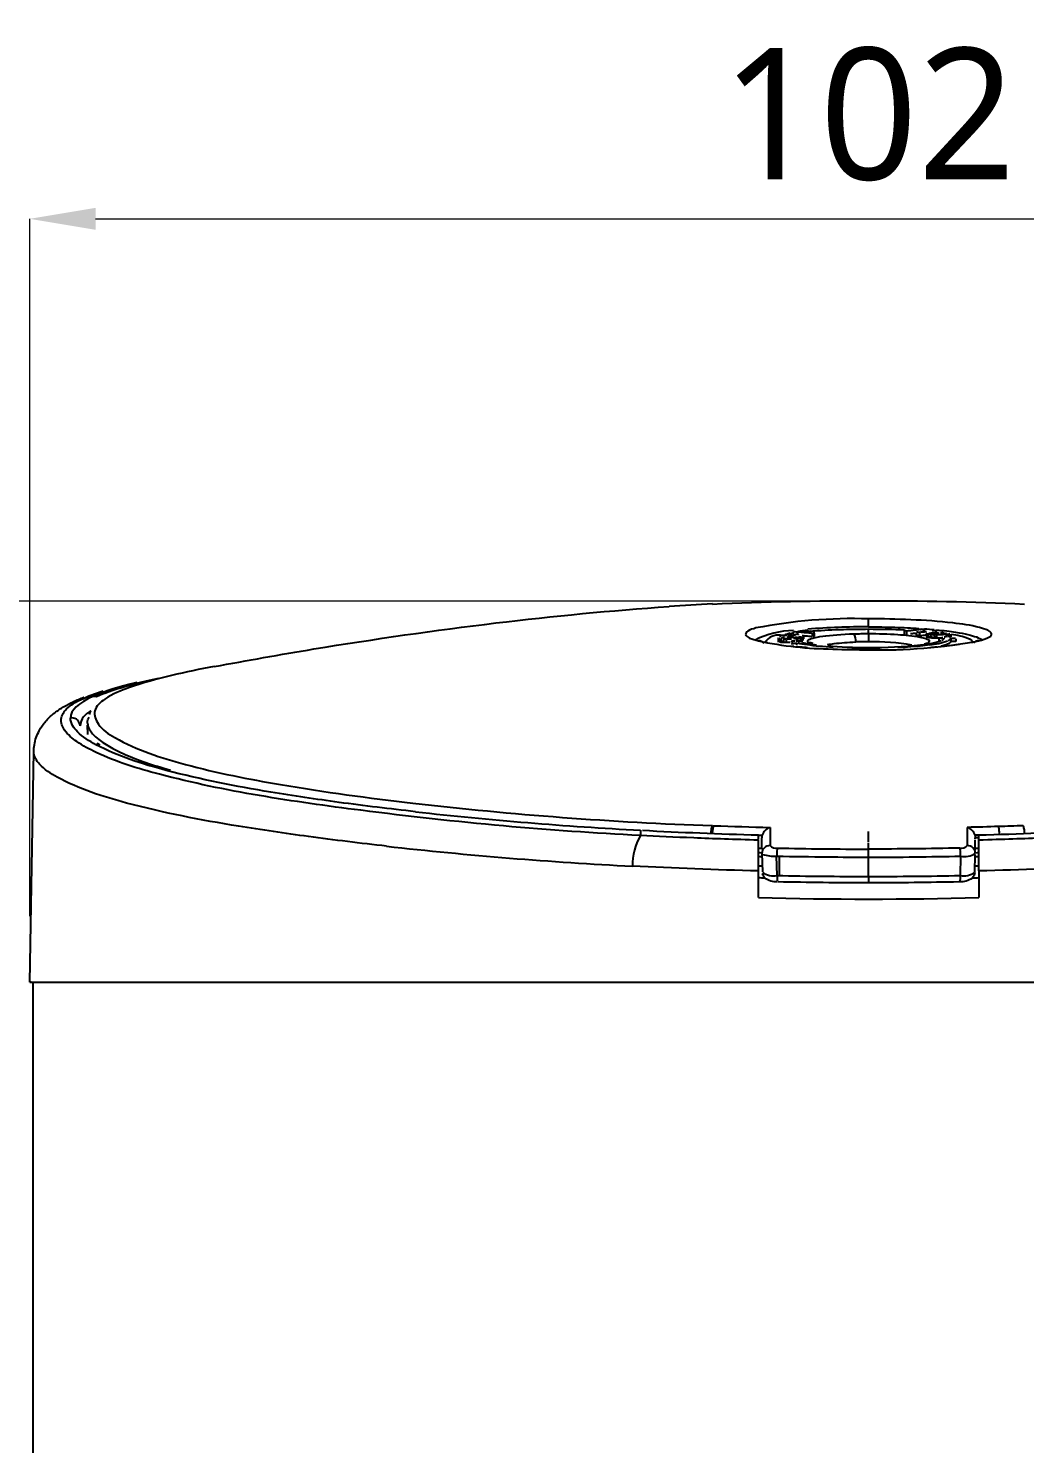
# Model space of a CAD drawing. Extents: x 1007 to 1797, y 752 to 1331.
# Drawn here: x 1142.8 to 1203.3, y 1013.4 to 1099.4 of the extents above; entities that cross this region are included whole.
import ezdxf

# ---------------------------------------------------------------- set-up
doc = ezdxf.new("R2010")
doc.units = 0
doc.header["$LTSCALE"] = 0.5
doc.header["$MEASUREMENT"] = 0
doc.layers.get('0').update_dxf_attribs({"linetype": 'CONTINUOUS'})
doc.layers.get('DEFPOINTS').update_dxf_attribs({"linetype": 'CONTINUOUS'})
doc.layers.add('Make2D$_U+53EF_U+89C1_U+7EBF$_U+6B63_U+5207_U+7EBF', color=7, linetype='CONTINUOUS')
doc.styles.add('Daelim Dimension', font='NanumGothic.ttf')
doc.dimstyles.new('DEFAULT', dxfattribs={"dimscale": 2, "dimtxt": 2, "dimasz": 2, "dimexe": 0, "dimexo": 2, "dimgap": 1, "dimtad": 1, "dimdec": 1, "dimzin": 9, "dimdsep": 46, "dimtxsty": 'Daelim Dimension', "dimcen": 0.5, "dimclrd": 252, "dimclre": 252, "dimclrt": 3, "dimadec": 1, "dimazin": 0, "dimtfac": 1, "dimtdec": 1, "dimtix": 1, "dimtmove": 0, "dimatfit": 3, "dimfxl": 0, "dimtolj": 1, "dimtzin": 1, "dimlwd": 9, "dimlwe": 9, "dimarcsym": 0})

# ---------------------------------------------------------------- blocks, each defined once
blk = doc.blocks.new('*D0')
at = {"color": 5, "lineweight": 9, "ltscale": 0.5}
for p, q in [((1189.844, 1064.608), (1114.197, 1064.608)), ((1114.197, 1060.608), (1114.197, 847.437)), ((1186.985, 843.437), (1114.197, 843.437))]:
    blk.add_line(p, q, dxfattribs=at)
at = {"color": 5, "ltscale": 0.5}
for points in [[(1113.531, 1060.608), (1114.864, 1060.608), (1114.197, 1064.608)], [(1113.531, 847.437), (1114.864, 847.437), (1114.197, 843.437)]]:
    blk.add_solid(points, dxfattribs=at)
at = {"layer": 'DEFPOINTS', "color": 0, "ltscale": 0.5}
for p in [(1193.844, 1064.608), (1114.197, 843.437), (1190.985, 843.437)]:
    blk.add_point(p, dxfattribs=at)
at = {"color": 7, "ltscale": 0.5, "insert": (1107.883, 954.023), "char_height": 8, "attachment_point": 5, "rotation": 90, "style": 'Daelim Dimension'}
blk.add_mtext('\\A1;221', dxfattribs=at)
blk = doc.blocks.new('*D1')
at = {"color": 5, "lineweight": 9, "ltscale": 0.5}
for p, q in [((1142.845, 1045.439), (1142.845, 1087.857)), ((1146.845, 1087.857), (1240.843, 1087.857)), ((1244.843, 1045.438), (1244.843, 1087.857))]:
    blk.add_line(p, q, dxfattribs=at)
at = {"color": 5, "ltscale": 0.5}
for points in [[(1146.845, 1088.524), (1146.845, 1087.19), (1142.845, 1087.857)], [(1240.843, 1088.524), (1240.843, 1087.19), (1244.843, 1087.857)]]:
    blk.add_solid(points, dxfattribs=at)
at = {"layer": 'DEFPOINTS', "color": 0, "ltscale": 0.5}
for p in [(1244.843, 1087.857), (1142.845, 1041.439), (1244.843, 1041.438)]:
    blk.add_point(p, dxfattribs=at)
at = {"color": 7, "ltscale": 0.5, "insert": (1193.844, 1094.194), "char_height": 8, "attachment_point": 5, "style": 'Daelim Dimension'}
blk.add_mtext('\\A1;102', dxfattribs=at)

msp = doc.modelspace()

# ---------------------------------------------------------------- linework, layer by layer
at = {"layer": 'Make2D$_U+53EF_U+89C1_U+7EBF$_U+6B63_U+5207_U+7EBF', "lineweight": 25}
for p, q in [((1188.373, 1062.116), (1188.373, 1062.283)), ((1188.437, 1062.101), (1188.437, 1062.303)), ((1188.493, 1062.424), (1188.493, 1062.527)), ((1188.532, 1062.22), (1188.532, 1062.274)), ((1189.067, 1062.521), (1189.067, 1062.643)), ((1189.279, 1062.54), (1189.279, 1062.741)), ((1189.33, 1062.299), (1189.33, 1062.423)), ((1189.457, 1062.299), (1189.457, 1062.421)), ((1189.489, 1062.243), (1189.489, 1062.327)), ((1189.553, 1062.358), (1189.553, 1062.415)), ((1189.591, 1062.543), (1189.591, 1062.569)), ((1189.745, 1062.122), (1189.745, 1062.289)), ((1189.808, 1062.328), (1189.808, 1062.411)), ((1189.809, 1062.139), (1189.809, 1062.289)), ((1189.841, 1062.19), (1189.841, 1062.328)), ((1189.898, 1062.306), (1189.898, 1062.48)), ((1190.152, 1062.763), (1190.152, 1062.835)), ((1190.424, 1062.479), (1190.424, 1062.644)), ((1190.534, 1062.662), (1190.534, 1062.785)), ((1190.545, 1062.48), (1190.545, 1062.662)), ((1196.03, 1062.597), (1196.03, 1062.799)), ((1196.17, 1062.582), (1196.17, 1062.784)), ((1196.754, 1062.52), (1196.754, 1062.676)), ((1196.951, 1062.727), (1196.951, 1062.713)), ((1196.964, 1062.524), (1196.964, 1062.696)), ((1197.236, 1062.719), (1197.236, 1062.891)), ((1197.351, 1062.472), (1197.351, 1062.616)), ((1197.464, 1062.387), (1197.464, 1062.588)), ((1197.508, 1062.64), (1197.508, 1062.652)), ((1197.522, 1062.423), (1197.522, 1062.478)), ((1197.563, 1062.371), (1197.563, 1062.48)), ((1197.565, 1062.572), (1197.565, 1062.663)), ((1197.635, 1062.395), (1197.635, 1062.522)), ((1197.665, 1062.522), (1197.665, 1062.672)), ((1197.677, 1062.359), (1197.677, 1062.485)), ((1197.933, 1062.372), (1197.933, 1062.465)), ((1197.96, 1062.716), (1197.96, 1062.812)), ((1198.092, 1062.552), (1198.092, 1062.691)), ((1198.14, 1062.162), (1198.14, 1062.363)), ((1198.334, 1062.578), (1198.334, 1062.678)), ((1198.518, 1062.594), (1198.518, 1062.669)), ((1198.573, 1062.486), (1198.573, 1062.573)), ((1198.701, 1062.498), (1198.701, 1062.583)), ((1198.786, 1062.435), (1198.786, 1062.595)), ((1198.84, 1062.267), (1198.84, 1062.149)), ((1198.844, 1062.602), (1198.844, 1062.429)), ((1199.14, 1062.317), (1199.14, 1062.143)), ((1188.564, 1062.088), (1188.564, 1062.22)), ((1188.692, 1062.082), (1188.692, 1062.23)), ((1189.205, 1061.972), (1189.205, 1062.02)), ((1189.467, 1062.058), (1189.467, 1061.951)), ((1189.49, 1062.118), (1189.49, 1062.243)), ((1189.554, 1062.138), (1189.554, 1062.237)), ((1189.618, 1062.11), (1189.618, 1062.237)), ((1146.354, 1057.193), (1146.354, 1057.211)), ((1145.905, 1056.998), (1145.905, 1057.001)), ((1146.372, 1056.499), (1146.358, 1057.057)), ((1142.845, 1041.439), (1143.09, 1055.452)), ((1187.358, 1049.254), (1187.387, 1048.144)), ((1188.284, 1047.918), (1188.252, 1049.094)), ((1188.43, 1047.915), (1188.426, 1049.094)), ((1193.842, 1047.86), (1193.842, 1048.978)), ((1199.435, 1049.091), (1199.404, 1047.918)), ((1200.3, 1048.144), (1200.328, 1049.191)), ((1187.144, 1046.577), (1187.145, 1048.196)), ((1200.543, 1048.196), (1200.544, 1046.576)), ((1142.845, 1041.439), (1244.598, 1041.439)), ((1143.044, 1041.437), (1143.044, 849.937))]:
    msp.add_line(p, q, dxfattribs=at)
for points in [[(1171.179, 1063.277), (1174.682, 1063.7), (1178.194, 1064.035), (1181.714, 1064.283)], [(1184.354, 1064.445), (1183.472, 1064.398), (1182.592, 1064.344), (1181.714, 1064.283)], [(1193.844, 1064.608), (1190.68, 1064.622), (1187.516, 1064.554), (1184.356, 1064.405)], [(1203.33, 1064.405), (1200.17, 1064.555), (1197.007, 1064.622), (1193.844, 1064.608)], [(1160.127, 1061.696), (1163.799, 1062.303), (1167.484, 1062.83), (1171.179, 1063.277)], [(1193.844, 1063.529), (1191.542, 1063.597), (1189.24, 1063.411), (1186.979, 1062.973)], [(1193.839, 1063.04), (1193.839, 1063.147), (1193.84, 1063.271), (1193.841, 1063.366)], [(1193.841, 1063.366), (1193.842, 1063.46), (1193.843, 1063.518), (1193.844, 1063.529)], [(1186.365, 1062.577), (1186.375, 1062.487), (1186.502, 1062.414), (1186.612, 1062.362)], [(1186.612, 1062.362), (1186.798, 1062.273), (1186.935, 1062.246), (1187.142, 1062.188)], [(1189.27, 1062.817), (1188.46, 1062.801), (1187.665, 1062.605), (1186.941, 1062.241)], [(1188.489, 1062.545), (1188.123, 1062.564), (1187.769, 1062.406), (1187.54, 1062.118)], [(1188.341, 1062.336), (1188.341, 1062.347), (1188.341, 1062.357), (1188.34, 1062.368)], [(1188.394, 1062.313), (1188.387, 1062.314), (1188.38, 1062.316), (1188.373, 1062.317)], [(1188.415, 1062.308), (1188.408, 1062.309), (1188.401, 1062.311), (1188.394, 1062.313)], [(1188.437, 1062.303), (1188.43, 1062.304), (1188.422, 1062.306), (1188.415, 1062.308)], [(1188.479, 1062.298), (1188.478, 1062.298), (1188.478, 1062.299), (1188.477, 1062.299)], [(1188.889, 1062.516), (1188.757, 1062.52), (1188.625, 1062.524), (1188.493, 1062.527)], [(1188.543, 1062.335), (1188.539, 1062.337), (1188.536, 1062.338), (1188.532, 1062.34)], [(1188.553, 1062.33), (1188.55, 1062.332), (1188.546, 1062.333), (1188.543, 1062.335)], [(1188.564, 1062.325), (1188.561, 1062.327), (1188.557, 1062.328), (1188.553, 1062.33)], [(1188.606, 1062.396), (1188.61, 1062.396), (1188.613, 1062.397), (1188.616, 1062.398)], [(1188.649, 1062.286), (1188.641, 1062.286), (1188.632, 1062.286), (1188.624, 1062.287)], [(1188.627, 1062.4), (1188.638, 1062.401), (1188.649, 1062.402), (1188.659, 1062.403)], [(1188.692, 1062.284), (1188.678, 1062.284), (1188.663, 1062.285), (1188.649, 1062.286)], [(1188.659, 1062.403), (1188.67, 1062.404), (1188.681, 1062.405), (1188.691, 1062.406)], [(1188.691, 1062.406), (1188.702, 1062.407), (1188.713, 1062.408), (1188.723, 1062.409)], [(1188.745, 1062.283), (1188.727, 1062.283), (1188.71, 1062.284), (1188.692, 1062.284)], [(1188.852, 1062.306), (1188.809, 1062.307), (1188.766, 1062.307), (1188.724, 1062.308)], [(1188.798, 1062.283), (1188.781, 1062.283), (1188.763, 1062.283), (1188.745, 1062.283)], [(1188.848, 1062.581), (1188.823, 1062.573), (1188.798, 1062.565), (1188.773, 1062.556)], [(1188.852, 1062.282), (1188.834, 1062.283), (1188.816, 1062.283), (1188.798, 1062.283)], [(1188.957, 1062.617), (1188.921, 1062.605), (1188.884, 1062.593), (1188.848, 1062.581)], [(1189.156, 1062.287), (1189.054, 1062.286), (1188.953, 1062.284), (1188.852, 1062.282)], [(1189.125, 1062.311), (1189.039, 1062.309), (1188.954, 1062.308), (1188.869, 1062.307)], [(1188.888, 1062.416), (1189.026, 1062.419), (1189.164, 1062.421), (1189.305, 1062.423)], [(1188.961, 1062.514), (1188.949, 1062.515), (1188.937, 1062.515), (1188.925, 1062.515)], [(1189.067, 1062.653), (1189.03, 1062.641), (1188.994, 1062.629), (1188.957, 1062.617)], [(1189.303, 1062.504), (1189.189, 1062.508), (1189.075, 1062.511), (1188.961, 1062.514)], [(1189.082, 1062.643), (1189.147, 1062.653), (1189.212, 1062.661), (1189.279, 1062.67)], [(1189.66, 1062.71), (1189.533, 1062.72), (1189.406, 1062.731), (1189.279, 1062.741)], [(1189.401, 1062.56), (1189.369, 1062.549), (1189.337, 1062.539), (1189.306, 1062.528)], [(1189.33, 1062.423), (1189.364, 1062.423), (1189.398, 1062.422), (1189.433, 1062.422)], [(1189.496, 1062.591), (1189.464, 1062.581), (1189.433, 1062.571), (1189.401, 1062.56)], [(1189.436, 1062.294), (1189.428, 1062.294), (1189.419, 1062.294), (1189.41, 1062.293)], [(1189.487, 1062.296), (1189.47, 1062.296), (1189.453, 1062.295), (1189.436, 1062.294)], [(1189.457, 1062.421), (1189.468, 1062.421), (1189.478, 1062.42), (1189.489, 1062.419)], [(1189.489, 1062.419), (1189.499, 1062.418), (1189.508, 1062.418), (1189.518, 1062.417)], [(1189.532, 1062.3), (1189.518, 1062.299), (1189.504, 1062.297), (1189.49, 1062.296)], [(1189.591, 1062.623), (1189.559, 1062.612), (1189.528, 1062.602), (1189.496, 1062.591)], [(1189.522, 1062.326), (1189.518, 1062.326), (1189.515, 1062.325), (1189.512, 1062.325)], [(1189.554, 1062.329), (1189.543, 1062.328), (1189.532, 1062.327), (1189.522, 1062.326)], [(1189.575, 1062.303), (1189.561, 1062.302), (1189.547, 1062.301), (1189.532, 1062.3)], [(1189.553, 1062.415), (1189.571, 1062.412), (1189.589, 1062.409), (1189.607, 1062.406)], [(1189.612, 1062.306), (1189.599, 1062.305), (1189.587, 1062.304), (1189.575, 1062.303)], [(1189.617, 1062.439), (1189.631, 1062.437), (1189.645, 1062.436), (1189.659, 1062.434)], [(1189.66, 1062.312), (1189.646, 1062.31), (1189.632, 1062.308), (1189.618, 1062.306)], [(1189.649, 1062.358), (1189.649, 1062.368), (1189.649, 1062.379), (1189.649, 1062.389)], [(1189.659, 1062.434), (1189.673, 1062.433), (1189.688, 1062.431), (1189.702, 1062.43)], [(1189.703, 1062.318), (1189.688, 1062.316), (1189.674, 1062.314), (1189.66, 1062.312)], [(1189.702, 1062.43), (1189.715, 1062.428), (1189.727, 1062.427), (1189.74, 1062.426)], [(1189.74, 1062.323), (1189.728, 1062.321), (1189.715, 1062.32), (1189.703, 1062.318)], [(1189.744, 1062.425), (1189.752, 1062.424), (1189.759, 1062.422), (1189.766, 1062.42)], [(1189.766, 1062.42), (1189.773, 1062.419), (1189.78, 1062.417), (1189.787, 1062.415)], [(1189.787, 1062.415), (1189.792, 1062.414), (1189.797, 1062.413), (1189.803, 1062.412)], [(1189.898, 1062.485), (1189.869, 1062.486), (1189.841, 1062.487), (1189.812, 1062.488)], [(1189.898, 1062.284), (1189.879, 1062.284), (1189.86, 1062.285), (1189.842, 1062.286)], [(1189.865, 1062.721), (1189.923, 1062.73), (1189.98, 1062.738), (1190.038, 1062.747)], [(1190.031, 1062.477), (1189.987, 1062.481), (1189.943, 1062.485), (1189.899, 1062.488)], [(1190.152, 1062.835), (1190.084, 1062.825), (1190.017, 1062.816), (1189.95, 1062.806)], [(1190.418, 1062.443), (1190.287, 1062.455), (1190.159, 1062.466), (1190.031, 1062.477)], [(1190.038, 1062.747), (1190.096, 1062.755), (1190.154, 1062.764), (1190.213, 1062.772)], [(1193.839, 1063.04), (1192.607, 1063.043), (1191.375, 1062.997), (1190.146, 1062.902)], [(1190.164, 1062.228), (1190.254, 1062.32), (1190.569, 1062.407), (1191.06, 1062.476)], [(1190.184, 1062.734), (1190.181, 1062.734), (1190.179, 1062.734), (1190.177, 1062.733)], [(1190.359, 1062.76), (1190.3, 1062.751), (1190.242, 1062.743), (1190.184, 1062.734)], [(1190.213, 1062.772), (1190.26, 1062.779), (1190.307, 1062.786), (1190.355, 1062.793)], [(1190.534, 1062.785), (1190.475, 1062.777), (1190.417, 1062.768), (1190.359, 1062.76)], [(1190.464, 1062.65), (1190.451, 1062.648), (1190.437, 1062.646), (1190.424, 1062.644)], [(1190.464, 1062.449), (1190.452, 1062.447), (1190.439, 1062.445), (1190.427, 1062.443)], [(1190.504, 1062.656), (1190.491, 1062.654), (1190.477, 1062.652), (1190.464, 1062.65)], [(1190.504, 1062.455), (1190.491, 1062.453), (1190.477, 1062.451), (1190.464, 1062.449)], [(1190.545, 1062.662), (1190.531, 1062.66), (1190.518, 1062.658), (1190.504, 1062.656)], [(1190.545, 1062.461), (1190.531, 1062.459), (1190.518, 1062.457), (1190.504, 1062.455)], [(1190.533, 1062.796), (1191.088, 1062.839), (1191.677, 1062.869), (1192.317, 1062.888)], [(1191.06, 1062.476), (1191.551, 1062.545), (1192.217, 1062.596), (1192.944, 1062.618)], [(1192.317, 1062.888), (1192.821, 1062.903), (1193.329, 1062.911), (1193.842, 1062.911)], [(1192.944, 1062.618), (1193.242, 1062.627), (1193.54, 1062.631), (1193.844, 1062.631)], [(1193.066, 1062.121), (1193.049, 1062.286), (1193.063, 1062.489), (1192.944, 1062.618)], [(1193.839, 1063.04), (1194.386, 1063.041), (1194.924, 1063.031), (1195.442, 1063.015)], [(1193.844, 1062.307), (1193.844, 1062.249), (1193.843, 1062.19), (1193.843, 1062.134)], [(1193.844, 1062.911), (1194.605, 1062.91), (1195.332, 1062.894), (1196.032, 1062.861)], [(1193.844, 1062.631), (1193.844, 1062.729), (1193.844, 1062.822), (1193.844, 1062.91)], [(1193.844, 1062.631), (1194.44, 1062.632), (1195.029, 1062.614), (1195.623, 1062.575)], [(1195.442, 1063.015), (1195.96, 1062.998), (1196.454, 1062.975), (1196.906, 1062.946)], [(1195.623, 1062.575), (1196.071, 1062.545), (1196.521, 1062.504), (1196.955, 1062.422)], [(1196.076, 1062.794), (1196.061, 1062.795), (1196.045, 1062.797), (1196.03, 1062.799)], [(1196.123, 1062.789), (1196.108, 1062.79), (1196.092, 1062.792), (1196.076, 1062.794)], [(1196.164, 1062.784), (1196.15, 1062.786), (1196.137, 1062.787), (1196.123, 1062.789)], [(1196.452, 1062.817), (1196.358, 1062.806), (1196.265, 1062.795), (1196.171, 1062.784)], [(1196.457, 1062.616), (1196.436, 1062.614), (1196.415, 1062.612), (1196.394, 1062.609)], [(1196.735, 1062.85), (1196.641, 1062.839), (1196.547, 1062.828), (1196.452, 1062.817)], [(1196.703, 1062.645), (1196.622, 1062.636), (1196.54, 1062.626), (1196.457, 1062.616)], [(1197.018, 1062.882), (1196.923, 1062.872), (1196.829, 1062.861), (1196.735, 1062.85)], [(1196.824, 1062.712), (1196.801, 1062.715), (1196.777, 1062.717), (1196.754, 1062.72)], [(1196.824, 1062.511), (1196.801, 1062.513), (1196.777, 1062.516), (1196.754, 1062.518)], [(1196.894, 1062.704), (1196.871, 1062.707), (1196.848, 1062.709), (1196.824, 1062.712)], [(1196.894, 1062.503), (1196.871, 1062.505), (1196.848, 1062.508), (1196.824, 1062.511)], [(1196.964, 1062.696), (1196.941, 1062.699), (1196.918, 1062.701), (1196.894, 1062.704)], [(1196.948, 1062.497), (1196.93, 1062.499), (1196.912, 1062.501), (1196.894, 1062.503)], [(1196.955, 1062.422), (1197.087, 1062.397), (1197.217, 1062.368), (1197.355, 1062.319)], [(1197.305, 1062.535), (1197.191, 1062.522), (1197.078, 1062.509), (1196.964, 1062.495)], [(1196.985, 1062.863), (1196.996, 1062.869), (1197.007, 1062.876), (1197.018, 1062.882)], [(1197.296, 1062.736), (1197.194, 1062.724), (1197.093, 1062.712), (1196.991, 1062.699)], [(1197.026, 1062.914), (1197.049, 1062.911), (1197.073, 1062.909), (1197.096, 1062.906)], [(1197.028, 1062.736), (1197.099, 1062.745), (1197.17, 1062.753), (1197.241, 1062.761)], [(1197.096, 1062.906), (1197.119, 1062.904), (1197.143, 1062.901), (1197.166, 1062.899)], [(1197.141, 1062.838), (1197.134, 1062.834), (1197.127, 1062.83), (1197.12, 1062.826)], [(1197.236, 1062.891), (1197.204, 1062.874), (1197.173, 1062.856), (1197.141, 1062.838)], [(1197.166, 1062.899), (1197.189, 1062.896), (1197.213, 1062.894), (1197.236, 1062.891)], [(1197.238, 1062.924), (1197.443, 1062.909), (1197.638, 1062.893), (1197.825, 1062.876)], [(1197.241, 1062.761), (1197.242, 1062.761), (1197.243, 1062.762), (1197.244, 1062.762)], [(1197.367, 1062.744), (1197.344, 1062.741), (1197.32, 1062.738), (1197.296, 1062.736)], [(1197.389, 1062.607), (1197.376, 1062.61), (1197.364, 1062.613), (1197.351, 1062.616)], [(1197.389, 1062.405), (1197.376, 1062.408), (1197.364, 1062.411), (1197.351, 1062.414)], [(1197.355, 1062.319), (1197.428, 1062.294), (1197.503, 1062.263), (1197.524, 1062.206)], [(1197.427, 1062.597), (1197.414, 1062.6), (1197.401, 1062.604), (1197.389, 1062.607)], [(1197.427, 1062.396), (1197.414, 1062.399), (1197.401, 1062.402), (1197.389, 1062.405)], [(1197.459, 1062.589), (1197.448, 1062.592), (1197.438, 1062.595), (1197.427, 1062.597)], [(1197.432, 1062.395), (1197.43, 1062.395), (1197.428, 1062.396), (1197.427, 1062.396)], [(1197.497, 1062.583), (1197.486, 1062.585), (1197.475, 1062.586), (1197.464, 1062.588)], [(1197.497, 1062.381), (1197.486, 1062.383), (1197.475, 1062.385), (1197.464, 1062.387)], [(1197.53, 1062.577), (1197.519, 1062.579), (1197.508, 1062.581), (1197.497, 1062.583)], [(1197.508, 1062.652), (1197.527, 1062.656), (1197.546, 1062.659), (1197.565, 1062.663)], [(1197.563, 1062.572), (1197.552, 1062.574), (1197.541, 1062.576), (1197.53, 1062.577)], [(1197.677, 1062.359), (1197.639, 1062.363), (1197.601, 1062.367), (1197.563, 1062.371)], [(1197.601, 1062.568), (1197.592, 1062.569), (1197.582, 1062.57), (1197.572, 1062.571)], [(1197.588, 1062.665), (1197.592, 1062.665), (1197.595, 1062.666), (1197.599, 1062.666)], [(1197.599, 1062.666), (1197.61, 1062.667), (1197.621, 1062.668), (1197.632, 1062.669)], [(1197.639, 1062.565), (1197.626, 1062.566), (1197.614, 1062.567), (1197.601, 1062.568)], [(1197.632, 1062.669), (1197.642, 1062.67), (1197.653, 1062.671), (1197.663, 1062.672)], [(1197.677, 1062.561), (1197.664, 1062.562), (1197.652, 1062.563), (1197.639, 1062.565)], [(1197.665, 1062.672), (1197.713, 1062.674), (1197.761, 1062.676), (1197.808, 1062.678)], [(1197.734, 1062.357), (1197.715, 1062.358), (1197.696, 1062.358), (1197.677, 1062.359)], [(1197.734, 1062.558), (1197.716, 1062.559), (1197.698, 1062.56), (1197.68, 1062.561)], [(1197.715, 1062.816), (1197.75, 1062.82), (1197.785, 1062.824), (1197.82, 1062.827)], [(1197.791, 1062.555), (1197.772, 1062.556), (1197.753, 1062.557), (1197.734, 1062.558)], [(1197.79, 1062.354), (1197.771, 1062.355), (1197.753, 1062.356), (1197.734, 1062.357)], [(1197.846, 1062.351), (1197.827, 1062.352), (1197.809, 1062.353), (1197.79, 1062.354)], [(1197.845, 1062.552), (1197.827, 1062.553), (1197.809, 1062.554), (1197.791, 1062.555)], [(1197.808, 1062.678), (1197.856, 1062.681), (1197.903, 1062.683), (1197.95, 1062.685)], [(1197.82, 1062.827), (1197.836, 1062.826), (1197.851, 1062.824), (1197.867, 1062.822)], [(1197.846, 1062.418), (1197.846, 1062.44), (1197.847, 1062.463), (1197.847, 1062.485)], [(1197.846, 1062.351), (1197.846, 1062.373), (1197.846, 1062.396), (1197.846, 1062.418)], [(1197.988, 1062.349), (1197.941, 1062.35), (1197.893, 1062.35), (1197.846, 1062.351)], [(1197.847, 1062.485), (1197.847, 1062.494), (1197.847, 1062.503), (1197.847, 1062.512)], [(1197.933, 1062.573), (1197.905, 1062.574), (1197.877, 1062.575), (1197.849, 1062.575)], [(1197.96, 1062.812), (1197.926, 1062.808), (1197.892, 1062.804), (1197.858, 1062.8)], [(1197.867, 1062.822), (1197.883, 1062.82), (1197.898, 1062.819), (1197.914, 1062.817)], [(1197.989, 1062.551), (1197.962, 1062.551), (1197.934, 1062.551), (1197.907, 1062.552)], [(1197.914, 1062.817), (1197.929, 1062.815), (1197.944, 1062.814), (1197.959, 1062.812)], [(1197.95, 1062.685), (1197.998, 1062.687), (1198.045, 1062.689), (1198.092, 1062.691)], [(1197.965, 1062.862), (1198.409, 1062.819), (1198.8, 1062.771), (1199.135, 1062.719)], [(1197.988, 1062.349), (1197.988, 1062.396), (1197.989, 1062.443), (1197.989, 1062.49)], [(1198.061, 1062.575), (1198.043, 1062.575), (1198.025, 1062.574), (1198.007, 1062.574)], [(1198.042, 1062.552), (1198.03, 1062.551), (1198.018, 1062.551), (1198.007, 1062.551)], [(1198.094, 1062.553), (1198.077, 1062.552), (1198.059, 1062.552), (1198.042, 1062.552)], [(1198.14, 1062.352), (1198.124, 1062.352), (1198.108, 1062.352), (1198.093, 1062.351)], [(1198.128, 1062.553), (1198.116, 1062.553), (1198.105, 1062.553), (1198.094, 1062.553)], [(1198.14, 1062.363), (1198.197, 1062.376), (1198.255, 1062.389), (1198.312, 1062.402)], [(1198.239, 1062.361), (1198.206, 1062.361), (1198.173, 1062.363), (1198.14, 1062.363)], [(1198.289, 1062.56), (1198.245, 1062.558), (1198.201, 1062.556), (1198.157, 1062.554)], [(1198.22, 1062.693), (1198.258, 1062.692), (1198.296, 1062.691), (1198.334, 1062.69)], [(1198.339, 1062.361), (1198.306, 1062.361), (1198.272, 1062.36), (1198.239, 1062.361)], [(1198.431, 1062.567), (1198.384, 1062.565), (1198.336, 1062.563), (1198.289, 1062.56)], [(1198.301, 1062.227), (1198.385, 1062.269), (1198.433, 1062.31), (1198.44, 1062.358)], [(1198.346, 1062.588), (1198.333, 1062.587), (1198.32, 1062.587), (1198.307, 1062.586)], [(1198.312, 1062.402), (1198.327, 1062.405), (1198.342, 1062.408), (1198.357, 1062.412)], [(1198.338, 1062.689), (1198.37, 1062.687), (1198.401, 1062.684), (1198.433, 1062.682)], [(1198.359, 1062.36), (1198.353, 1062.36), (1198.346, 1062.36), (1198.339, 1062.361)], [(1198.482, 1062.594), (1198.437, 1062.592), (1198.392, 1062.59), (1198.346, 1062.588)], [(1198.573, 1062.573), (1198.526, 1062.571), (1198.478, 1062.569), (1198.431, 1062.567)], [(1198.443, 1062.431), (1198.457, 1062.434), (1198.471, 1062.437), (1198.485, 1062.44)], [(1198.485, 1062.44), (1198.539, 1062.452), (1198.594, 1062.464), (1198.648, 1062.476)], [(1198.521, 1062.597), (1198.51, 1062.596), (1198.499, 1062.595), (1198.488, 1062.594)], [(1198.518, 1062.669), (1198.531, 1062.666), (1198.543, 1062.663), (1198.556, 1062.66)], [(1198.554, 1062.6), (1198.543, 1062.599), (1198.532, 1062.598), (1198.521, 1062.597)], [(1198.588, 1062.603), (1198.577, 1062.602), (1198.565, 1062.601), (1198.554, 1062.6)], [(1198.556, 1062.66), (1198.565, 1062.658), (1198.574, 1062.656), (1198.583, 1062.653)], [(1198.616, 1062.576), (1198.607, 1062.576), (1198.599, 1062.575), (1198.591, 1062.575)], [(1198.658, 1062.58), (1198.644, 1062.579), (1198.63, 1062.578), (1198.616, 1062.576)], [(1198.693, 1062.582), (1198.681, 1062.581), (1198.67, 1062.581), (1198.658, 1062.58)], [(1198.667, 1062.475), (1198.718, 1062.461), (1198.768, 1062.448), (1198.818, 1062.434)], [(1198.677, 1062.203), (1198.776, 1062.25), (1198.832, 1062.296), (1198.84, 1062.351)], [(1198.729, 1062.587), (1198.72, 1062.586), (1198.71, 1062.584), (1198.701, 1062.583)], [(1198.758, 1062.591), (1198.748, 1062.59), (1198.739, 1062.588), (1198.729, 1062.587)], [(1198.786, 1062.595), (1198.777, 1062.594), (1198.767, 1062.592), (1198.758, 1062.591)], [(1198.818, 1062.434), (1198.828, 1062.431), (1198.838, 1062.428), (1198.848, 1062.426)], [(1199.039, 1062.348), (1199.069, 1062.347), (1199.098, 1062.346), (1199.128, 1062.345)], [(1200.539, 1062.188), (1200.769, 1062.256), (1200.978, 1062.3), (1201.189, 1062.426)], [(1201.084, 1062.835), (1200.922, 1062.909), (1200.755, 1062.959), (1200.587, 1063.003)], [(1201.292, 1062.672), (1201.25, 1062.751), (1201.168, 1062.796), (1201.084, 1062.835)], [(1201.189, 1062.426), (1201.243, 1062.458), (1201.297, 1062.496), (1201.312, 1062.548)], [(1201.312, 1062.548), (1201.323, 1062.587), (1201.312, 1062.633), (1201.292, 1062.672)], [(1154.066, 1060.627), (1156.051, 1060.998), (1158.063, 1061.355), (1160.127, 1061.696)], [(1187.489, 1062.043), (1187.404, 1062.146), (1187.274, 1062.199), (1187.142, 1062.188)], [(1187.142, 1062.188), (1188.634, 1061.873), (1190.153, 1061.707), (1191.678, 1061.692)], [(1187.544, 1062.116), (1187.6, 1062.105), (1187.659, 1062.093), (1187.72, 1062.081)], [(1188.564, 1062.088), (1188.523, 1062.092), (1188.481, 1062.097), (1188.44, 1062.101)], [(1188.692, 1062.082), (1188.65, 1062.084), (1188.608, 1062.086), (1188.566, 1062.088)], [(1188.627, 1062.199), (1188.638, 1062.2), (1188.649, 1062.201), (1188.659, 1062.202)], [(1188.659, 1062.202), (1188.67, 1062.203), (1188.681, 1062.204), (1188.691, 1062.205)], [(1188.85, 1062.148), (1188.851, 1062.17), (1188.851, 1062.193), (1188.851, 1062.215)], [(1188.85, 1062.081), (1188.85, 1062.103), (1188.85, 1062.126), (1188.85, 1062.148)], [(1189.077, 1062.085), (1189.001, 1062.083), (1188.925, 1062.082), (1188.85, 1062.081)], [(1188.851, 1062.215), (1188.851, 1062.223), (1188.851, 1062.23), (1188.851, 1062.237)], [(1189.15, 1061.879), (1189.198, 1061.874), (1189.246, 1061.869), (1189.294, 1061.864)], [(1189.352, 1062.167), (1189.287, 1062.172), (1189.222, 1062.177), (1189.158, 1062.181)], [(1189.158, 1062.181), (1189.163, 1062.165), (1189.168, 1062.149), (1189.173, 1062.133)], [(1189.173, 1062.133), (1189.179, 1062.117), (1189.184, 1062.1), (1189.189, 1062.084)], [(1189.189, 1062.084), (1189.194, 1062.068), (1189.199, 1062.052), (1189.205, 1062.036)], [(1189.331, 1062.222), (1189.344, 1062.221), (1189.358, 1062.221), (1189.372, 1062.221)], [(1189.38, 1062.05), (1189.409, 1062.052), (1189.438, 1062.055), (1189.467, 1062.058)], [(1189.44, 1061.849), (1189.554, 1061.838), (1189.671, 1061.827), (1189.79, 1061.817)], [(1189.772, 1062.135), (1189.671, 1062.143), (1189.569, 1062.15), (1189.468, 1062.158)], [(1190.12, 1061.942), (1189.9, 1061.973), (1189.706, 1062.006), (1189.534, 1062.043)], [(1189.649, 1062.156), (1189.646, 1062.154), (1189.642, 1062.153), (1189.639, 1062.151)], [(1189.821, 1062.131), (1189.805, 1062.132), (1189.789, 1062.134), (1189.772, 1062.135)], [(1189.79, 1061.817), (1189.892, 1061.808), (1189.995, 1061.8), (1190.1, 1061.792)], [(1189.818, 1062.088), (1190.056, 1062.034), (1190.339, 1061.988), (1190.679, 1061.947)], [(1190.222, 1062.071), (1190.133, 1062.123), (1190.112, 1062.176), (1190.164, 1062.228)], [(1191.68, 1061.791), (1191.097, 1061.828), (1190.568, 1061.879), (1190.126, 1061.941)], [(1190.451, 1062.022), (1190.376, 1062.062), (1190.294, 1062.08), (1190.212, 1062.078)], [(1191.354, 1061.965), (1191.474, 1061.986), (1191.607, 1062.006), (1191.751, 1062.024)], [(1191.366, 1061.879), (1192.1, 1061.818), (1192.958, 1061.785), (1193.843, 1061.785)], [(1191.678, 1061.692), (1192.379, 1061.663), (1193.111, 1061.648), (1193.843, 1061.648)], [(1191.751, 1062.024), (1192.128, 1062.07), (1192.583, 1062.104), (1193.066, 1062.121)], [(1193.843, 1061.727), (1193.495, 1061.727), (1193.151, 1061.732), (1192.817, 1061.741)], [(1193.843, 1062.134), (1193.581, 1062.134), (1193.32, 1062.13), (1193.066, 1062.121)], [(1196.481, 1061.936), (1195.61, 1062.082), (1194.727, 1062.149), (1193.843, 1062.134)], [(1193.843, 1061.785), (1194.896, 1061.777), (1195.949, 1061.832), (1196.997, 1061.947)], [(1193.844, 1061.648), (1196.088, 1061.598), (1198.332, 1061.779), (1200.539, 1062.188)], [(1194.525, 1061.733), (1194.311, 1061.729), (1194.084, 1061.727), (1193.844, 1061.727)], [(1196.204, 1061.805), (1196.026, 1061.792), (1195.83, 1061.78), (1195.615, 1061.77)], [(1197.553, 1061.941), (1197.224, 1061.894), (1196.788, 1061.845), (1196.204, 1061.805)], [(1197.002, 1061.947), (1197.26, 1061.979), (1197.498, 1062.014), (1197.717, 1062.057)], [(1197.492, 1062.084), (1197.43, 1062.025), (1197.293, 1062.024), (1197.238, 1061.984)], [(1197.524, 1062.206), (1197.538, 1062.167), (1197.526, 1062.117), (1197.492, 1062.084)], [(1197.561, 1061.942), (1197.932, 1061.98), (1198.296, 1062.064), (1198.647, 1062.189)], [(1197.582, 1061.792), (1197.718, 1061.802), (1197.851, 1061.813), (1197.981, 1061.825)], [(1197.717, 1062.057), (1197.936, 1062.101), (1198.123, 1062.148), (1198.262, 1062.209)], [(1198.647, 1061.988), (1198.55, 1061.945), (1198.414, 1061.903), (1198.237, 1061.861)], [(1198.84, 1062.149), (1198.832, 1062.094), (1198.773, 1062.045), (1198.663, 1061.995)], [(1198.786, 1061.908), (1198.99, 1061.932), (1199.184, 1061.957), (1199.366, 1061.983)], [(1198.939, 1062.146), (1198.906, 1062.147), (1198.873, 1062.149), (1198.84, 1062.149)], [(1200.108, 1062.199), (1200.137, 1062.152), (1200.152, 1062.091), (1200.104, 1062.046)], [(1200.539, 1062.188), (1200.422, 1062.196), (1200.307, 1062.156), (1200.222, 1062.075)], [(1148.627, 1059.414), (1149.231, 1059.589), (1149.917, 1059.759), (1150.687, 1059.926)], [(1146.713, 1058.818), (1146.773, 1058.827), (1146.84, 1058.825), (1146.908, 1058.807)], [(1146.908, 1058.807), (1147.369, 1059.014), (1147.946, 1059.218), (1148.627, 1059.414)], [(1144.759, 1057.436), (1144.781, 1057.662), (1144.921, 1057.877), (1145.088, 1058.05)], [(1146.134, 1058.764), (1146.135, 1058.765), (1146.135, 1058.765), (1146.136, 1058.765)], [(1143.422, 1056.727), (1143.535, 1056.938), (1143.666, 1057.123), (1143.807, 1057.288)], [(1143.807, 1057.288), (1143.828, 1057.313), (1143.847, 1057.334), (1143.864, 1057.353)], [(1143.864, 1057.353), (1144.023, 1057.53), (1144.192, 1057.681), (1144.364, 1057.815)], [(1145.748, 1056.662), (1145.522, 1056.892), (1145.331, 1057.168), (1145.323, 1057.498)], [(1145.905, 1057.021), (1145.896, 1057.291), (1145.675, 1057.505), (1145.405, 1057.504)], [(1146.568, 1057.931), (1146.206, 1057.761), (1145.956, 1057.418), (1145.905, 1057.021)], [(1146.354, 1057.212), (1146.351, 1057.32), (1146.389, 1057.445), (1146.467, 1057.539)], [(1146.355, 1057.193), (1146.363, 1057.038), (1146.422, 1056.878), (1146.532, 1056.714)], [(1146.566, 1057.93), (1146.514, 1057.867), (1146.48, 1057.789), (1146.464, 1057.712)], [(1143.129, 1055.873), (1143.18, 1056.173), (1143.279, 1056.46), (1143.422, 1056.727)], [(1143.09, 1055.458), (1143.092, 1055.597), (1143.105, 1055.736), (1143.129, 1055.873)], [(1143.444, 1054.691), (1143.252, 1054.906), (1143.092, 1055.159), (1143.09, 1055.452)], [(1146.885, 1055.403), (1146.478, 1055.596), (1146.08, 1055.811), (1145.71, 1056.065)], [(1147.122, 1055.853), (1147.064, 1055.901), (1146.995, 1055.934), (1146.925, 1055.949)], [(1166.293, 1051.798), (1170.84, 1051.289), (1175.4, 1050.914), (1179.969, 1050.674)], [(1179.969, 1050.35), (1179.643, 1049.784), (1179.478, 1049.139), (1179.492, 1048.486)], [(1179.969, 1050.674), (1179.969, 1050.567), (1179.969, 1050.458), (1179.969, 1050.35)], [(1180.095, 1050.668), (1182.402, 1050.549), (1184.761, 1050.453), (1187.144, 1050.384)], [(1184.355, 1050.95), (1184.384, 1050.949), (1184.413, 1050.947), (1184.442, 1050.946)], [(1184.357, 1050.481), (1184.361, 1050.58), (1184.37, 1050.678), (1184.385, 1050.759)], [(1184.385, 1050.759), (1184.4, 1050.846), (1184.42, 1050.913), (1184.442, 1050.946)], [(1184.442, 1050.946), (1185.571, 1050.906), (1186.709, 1050.875), (1187.85, 1050.842)], [(1187.144, 1050.279), (1187.144, 1050.314), (1187.144, 1050.349), (1187.144, 1050.384)], [(1187.144, 1050.372), (1187.221, 1050.369), (1187.299, 1050.367), (1187.376, 1050.365)], [(1187.144, 1050.173), (1187.144, 1050.209), (1187.144, 1050.244), (1187.144, 1050.279)], [(1187.376, 1050.365), (1187.362, 1050.314), (1187.357, 1050.264), (1187.358, 1050.212)], [(1187.358, 1050.181), (1187.358, 1050.191), (1187.358, 1050.202), (1187.358, 1050.212)], [(1187.85, 1050.842), (1187.622, 1050.774), (1187.443, 1050.594), (1187.376, 1050.365)], [(1187.85, 1050.842), (1187.85, 1050.488), (1187.85, 1050.129), (1187.85, 1049.766)], [(1193.843, 1049.963), (1193.844, 1050.175), (1193.844, 1050.385), (1193.844, 1050.594)], [(1201.74, 1050.897), (1201.108, 1050.877), (1200.473, 1050.86), (1199.838, 1050.842)], [(1200.312, 1050.365), (1200.245, 1050.594), (1200.066, 1050.774), (1199.838, 1050.842)], [(1199.838, 1050.842), (1199.838, 1050.488), (1199.838, 1050.128), (1199.838, 1049.764)], [(1200.544, 1050.371), (1200.467, 1050.369), (1200.389, 1050.367), (1200.312, 1050.365)], [(1200.312, 1050.365), (1200.326, 1050.314), (1200.331, 1050.264), (1200.33, 1050.211)], [(1200.542, 1050.22), (1200.471, 1050.217), (1200.4, 1050.214), (1200.33, 1050.211)], [(1200.33, 1050.182), (1200.33, 1050.192), (1200.33, 1050.201), (1200.33, 1050.211)], [(1200.544, 1050.384), (1202.97, 1050.454), (1205.373, 1050.553), (1207.719, 1050.674)], [(1200.544, 1050.279), (1200.544, 1050.314), (1200.544, 1050.349), (1200.544, 1050.384)], [(1203.244, 1050.946), (1202.744, 1050.929), (1202.243, 1050.912), (1201.74, 1050.897)], [(1201.781, 1050.71), (1201.769, 1050.8), (1201.753, 1050.866), (1201.74, 1050.897)], [(1201.807, 1050.418), (1201.801, 1050.515), (1201.793, 1050.622), (1201.781, 1050.71)], [(1203.301, 1050.759), (1203.286, 1050.846), (1203.265, 1050.913), (1203.244, 1050.946)], [(1203.329, 1050.464), (1203.326, 1050.569), (1203.316, 1050.673), (1203.301, 1050.759)], [(1164.541, 1049.704), (1169.511, 1049.145), (1174.497, 1048.739), (1179.492, 1048.486)], [(1187.144, 1050.105), (1187.144, 1050.128), (1187.144, 1050.15), (1187.144, 1050.173)], [(1187.144, 1049.786), (1187.144, 1049.907), (1187.144, 1050), (1187.144, 1050.067)], [(1187.144, 1049.351), (1187.144, 1049.518), (1187.144, 1049.666), (1187.144, 1049.786)], [(1187.144, 1049.583), (1187.221, 1049.581), (1187.297, 1049.579), (1187.373, 1049.577)], [(1187.145, 1048.803), (1187.145, 1048.997), (1187.145, 1049.184), (1187.144, 1049.351)], [(1187.358, 1050.151), (1187.358, 1050.161), (1187.358, 1050.171), (1187.358, 1050.181)], [(1187.358, 1050.121), (1187.358, 1050.131), (1187.358, 1050.142), (1187.358, 1050.151)], [(1187.358, 1049.577), (1187.358, 1049.756), (1187.358, 1049.933), (1187.358, 1050.109)], [(1187.85, 1049.741), (1187.582, 1049.745), (1187.361, 1049.53), (1187.358, 1049.262)], [(1187.85, 1049.741), (1187.958, 1049.609), (1188.132, 1049.549), (1188.299, 1049.585)], [(1188.268, 1049.398), (1188.26, 1049.308), (1188.254, 1049.197), (1188.252, 1049.097)], [(1188.299, 1049.585), (1188.289, 1049.554), (1188.277, 1049.488), (1188.268, 1049.398)], [(1188.299, 1049.585), (1190.141, 1049.548), (1191.992, 1049.527), (1193.843, 1049.526)], [(1193.84, 1049.336), (1193.84, 1049.428), (1193.841, 1049.495), (1193.843, 1049.526)], [(1193.843, 1049.526), (1193.843, 1049.653), (1193.843, 1049.78), (1193.843, 1049.907)], [(1199.388, 1049.585), (1197.546, 1049.548), (1195.698, 1049.526), (1193.845, 1049.526)], [(1199.388, 1049.585), (1199.556, 1049.55), (1199.729, 1049.61), (1199.838, 1049.742)], [(1199.436, 1049.097), (1199.432, 1049.326), (1199.414, 1049.513), (1199.388, 1049.585)], [(1199.846, 1049.742), (1199.843, 1049.742), (1199.841, 1049.742), (1199.838, 1049.742)], [(1200.33, 1049.254), (1200.331, 1049.522), (1200.114, 1049.741), (1199.846, 1049.742)], [(1200.313, 1049.577), (1200.39, 1049.579), (1200.467, 1049.581), (1200.543, 1049.583)], [(1200.33, 1050.154), (1200.33, 1050.163), (1200.33, 1050.173), (1200.33, 1050.182)], [(1200.33, 1050.125), (1200.33, 1050.135), (1200.33, 1050.144), (1200.33, 1050.154)], [(1200.33, 1049.431), (1200.33, 1049.645), (1200.33, 1049.858), (1200.33, 1050.069)], [(1200.543, 1049.343), (1200.543, 1049.511), (1200.543, 1049.66), (1200.544, 1049.782)], [(1200.543, 1048.797), (1200.543, 1048.99), (1200.543, 1049.176), (1200.543, 1049.343)], [(1200.544, 1049.782), (1200.544, 1049.904), (1200.544, 1049.999), (1200.544, 1050.067)], [(1187.145, 1048.196), (1184.556, 1048.264), (1181.995, 1048.363), (1179.492, 1048.486)], [(1187.359, 1049.286), (1187.287, 1049.288), (1187.215, 1049.29), (1187.143, 1049.292)], [(1187.144, 1048.51), (1187.222, 1048.507), (1187.3, 1048.505), (1187.378, 1048.503)], [(1187.363, 1049.06), (1187.29, 1049.062), (1187.217, 1049.064), (1187.145, 1049.066)], [(1187.145, 1048.196), (1187.145, 1048.408), (1187.145, 1048.609), (1187.145, 1048.803)], [(1187.358, 1049.262), (1187.358, 1049.259), (1187.358, 1049.257), (1187.358, 1049.254)], [(1187.398, 1049.206), (1187.673, 1049.116), (1187.963, 1049.079), (1188.252, 1049.097)], [(1188.252, 1049.097), (1189.284, 1049.077), (1190.319, 1049.061), (1191.356, 1049.051)], [(1191.356, 1049.051), (1192.184, 1049.042), (1193.013, 1049.033), (1193.842, 1049.032)], [(1193.842, 1049.032), (1193.841, 1049.132), (1193.84, 1049.244), (1193.84, 1049.336)], [(1193.853, 1049.032), (1195.719, 1049.033), (1197.58, 1049.059), (1199.435, 1049.097)], [(1199.436, 1049.097), (1199.743, 1049.044), (1200.059, 1049.1), (1200.33, 1049.254)], [(1200.308, 1048.501), (1200.386, 1048.504), (1200.464, 1048.506), (1200.543, 1048.508)], [(1200.543, 1049.066), (1200.47, 1049.064), (1200.398, 1049.062), (1200.325, 1049.06)], [(1200.545, 1049.292), (1200.473, 1049.29), (1200.401, 1049.288), (1200.329, 1049.286)], [(1200.543, 1048.196), (1200.543, 1048.405), (1200.543, 1048.604), (1200.543, 1048.797)], [(1208.196, 1048.486), (1205.693, 1048.363), (1203.132, 1048.264), (1200.543, 1048.196)], [(1187.144, 1047.791), (1187.265, 1047.788), (1187.386, 1047.785), (1187.509, 1047.782)], [(1187.388, 1048.106), (1187.65, 1047.926), (1187.972, 1047.858), (1188.284, 1047.918)], [(1187.546, 1047.764), (1187.475, 1047.831), (1187.42, 1047.918), (1187.398, 1048.019)], [(1188.294, 1047.529), (1188.021, 1047.512), (1187.76, 1047.594), (1187.546, 1047.764)], [(1188.284, 1047.918), (1188.282, 1047.794), (1188.286, 1047.678), (1188.296, 1047.601)], [(1188.284, 1047.918), (1190.129, 1047.881), (1191.986, 1047.86), (1193.842, 1047.86)], [(1193.842, 1047.86), (1193.841, 1047.806), (1193.841, 1047.747), (1193.84, 1047.69)], [(1193.84, 1047.69), (1193.84, 1047.634), (1193.84, 1047.581), (1193.84, 1047.543)], [(1193.847, 1047.86), (1195.703, 1047.861), (1197.559, 1047.88), (1199.404, 1047.918)], [(1199.354, 1047.548), (1199.443, 1047.65), (1199.463, 1047.796), (1199.404, 1047.918)], [(1200.142, 1047.764), (1199.915, 1047.585), (1199.657, 1047.507), (1199.368, 1047.528)], [(1199.404, 1047.918), (1199.716, 1047.861), (1200.037, 1047.929), (1200.299, 1048.106)], [(1200.299, 1048.104), (1200.295, 1047.969), (1200.242, 1047.855), (1200.142, 1047.764)], [(1200.178, 1047.78), (1200.301, 1047.783), (1200.423, 1047.786), (1200.544, 1047.79)], [(1193.841, 1047.47), (1191.997, 1047.47), (1190.152, 1047.492), (1188.32, 1047.528)], [(1193.84, 1047.543), (1193.84, 1047.52), (1193.84, 1047.502), (1193.84, 1047.49)], [(1199.354, 1047.528), (1197.524, 1047.492), (1195.688, 1047.47), (1193.847, 1047.47)], [(1187.144, 1046.577), (1191.61, 1046.456), (1196.078, 1046.456), (1200.544, 1046.576)], [(1142.931, 1041.437), (1142.874, 1041.437), (1142.845, 1041.437), (1142.845, 1041.437)], [(1142.845, 1041.437), (1142.845, 1041.437), (1150.049, 1041.437), (1164.458, 1041.437)]]:
    msp.add_open_spline(points, degree=3, dxfattribs=at)
for points, knots in [([(1200.587, 1063.003), (1200.057, 1063.141), (1199.511, 1063.217), (1198.964, 1063.279), (1197.264, 1063.471), (1195.554, 1063.522), (1193.844, 1063.529)], [5, 5, 5, 5, 6, 6, 6, 7, 7, 7, 7]), ([(1186.979, 1062.973), (1186.822, 1062.899), (1186.641, 1062.892), (1186.495, 1062.783), (1186.422, 1062.728), (1186.357, 1062.648), (1186.365, 1062.577)], [0, 0, 0, 0, 1, 1, 1, 2, 2, 2, 2]), ([(1188.564, 1062.289), (1188.55, 1062.291), (1188.536, 1062.292), (1188.522, 1062.294), (1188.508, 1062.295), (1188.493, 1062.297), (1188.479, 1062.298)], [0, 0, 0, 0, 1, 1, 1, 2, 2, 2, 2]), ([(1188.564, 1062.387), (1188.571, 1062.389), (1188.578, 1062.39), (1188.585, 1062.392), (1188.592, 1062.393), (1188.599, 1062.394), (1188.606, 1062.396)], [0, 0, 0, 0, 1, 1, 1, 2, 2, 2, 2]), ([(1189.95, 1062.806), (1189.882, 1062.796), (1189.815, 1062.787), (1189.748, 1062.777), (1189.681, 1062.767), (1189.613, 1062.757), (1189.546, 1062.747)], [1, 1, 1, 1, 2, 2, 2, 3, 3, 3, 3]), ([(1190.424, 1062.644), (1190.297, 1062.655), (1190.169, 1062.666), (1190.042, 1062.677), (1189.915, 1062.688), (1189.788, 1062.699), (1189.66, 1062.71)], [0, 0, 0, 0, 1, 1, 1, 2, 2, 2, 2]), ([(1193.844, 1062.582), (1193.844, 1062.554), (1193.844, 1062.515), (1193.844, 1062.468), (1193.844, 1062.42), (1193.844, 1062.365), (1193.844, 1062.307)], [0, 0, 0, 0, 1, 1, 1, 2, 2, 2, 2]), ([(1197.563, 1062.371), (1197.552, 1062.372), (1197.541, 1062.374), (1197.53, 1062.376), (1197.519, 1062.378), (1197.508, 1062.38), (1197.497, 1062.381)], [0, 0, 0, 0, 1, 1, 1, 2, 2, 2, 2]), ([(1198.093, 1062.351), (1198.075, 1062.351), (1198.057, 1062.351), (1198.04, 1062.35), (1198.023, 1062.35), (1198.005, 1062.35), (1197.988, 1062.349)], [1, 1, 1, 1, 2, 2, 2, 3, 3, 3, 3]), ([(1198.84, 1062.351), (1198.873, 1062.35), (1198.906, 1062.348), (1198.939, 1062.348), (1198.972, 1062.347), (1199.006, 1062.348), (1199.039, 1062.348)], [0, 0, 0, 0, 1, 1, 1, 2, 2, 2, 2]), ([(1198.878, 1062.602), (1199.229, 1062.54), (1199.577, 1062.483), (1199.909, 1062.34), (1199.987, 1062.307), (1200.064, 1062.269), (1200.108, 1062.199)], [0, 0, 0, 0, 1, 1, 1, 2, 2, 2, 2]), ([(1199.135, 1062.719), (1199.715, 1062.63), (1200.124, 1062.528), (1200.399, 1062.425), (1200.559, 1062.365), (1200.671, 1062.305), (1200.737, 1062.244)], [1, 1, 1, 1, 2, 2, 2, 3, 3, 3, 3]), ([(1188.85, 1062.081), (1188.833, 1062.081), (1188.815, 1062.081), (1188.798, 1062.081), (1188.78, 1062.082), (1188.763, 1062.081), (1188.745, 1062.081), (1188.728, 1062.082), (1188.71, 1062.082), (1188.693, 1062.082)], [0, 0, 0, 0, 1, 1, 1, 2, 2, 2, 3, 3, 3, 3]), ([(1189.205, 1062.034), (1189.234, 1062.037), (1189.263, 1062.04), (1189.292, 1062.042), (1189.321, 1062.045), (1189.351, 1062.047), (1189.38, 1062.05)], [0, 0, 0, 0, 1, 1, 1, 2, 2, 2, 2]), ([(1199.14, 1062.143), (1199.106, 1062.144), (1199.073, 1062.146), (1199.039, 1062.146), (1199.006, 1062.147), (1198.972, 1062.146), (1198.939, 1062.146)], [0, 0, 0, 0, 1, 1, 1, 2, 2, 2, 2]), ([(1154.065, 1060.627), (1152.342, 1060.306), (1150.556, 1059.925), (1148.905, 1059.347), (1148.393, 1059.167), (1147.893, 1058.968), (1147.415, 1058.641), (1147.14, 1058.453), (1146.871, 1058.221), (1146.805, 1057.938), (1146.744, 1057.678), (1146.853, 1057.373), (1147.018, 1057.127), (1147.265, 1056.759), (1147.639, 1056.521), (1148.021, 1056.306)], [0, 0, 0, 0, 1, 1, 1, 2, 2, 2, 3, 3, 3, 4, 4, 4, 5, 5, 5, 5]), ([(1149.349, 1059.666), (1148.253, 1059.393), (1147.37, 1059.111), (1146.713, 1058.818), (1145.787, 1058.405), (1145.323, 1057.982), (1145.323, 1057.498)], [0, 0, 0, 0, 1, 1, 1, 2, 2, 2, 2]), ([(1145.088, 1058.05), (1145.331, 1058.301), (1145.631, 1058.463), (1145.939, 1058.611), (1146.381, 1058.823), (1146.84, 1059.006), (1147.308, 1059.149)], [8, 8, 8, 8, 9, 9, 9, 10, 10, 10, 10]), ([(1144.364, 1057.815), (1144.54, 1057.952), (1144.724, 1058.073), (1144.908, 1058.182), (1145.097, 1058.293), (1145.294, 1058.395), (1145.497, 1058.491), (1145.7, 1058.587), (1145.911, 1058.677), (1146.134, 1058.764)], [5, 5, 5, 5, 6, 6, 6, 7, 7, 7, 8, 8, 8, 8]), ([(1145.71, 1056.065), (1145.428, 1056.259), (1145.163, 1056.477), (1144.97, 1056.768), (1144.836, 1056.97), (1144.738, 1057.208), (1144.759, 1057.436)], [5, 5, 5, 5, 6, 6, 6, 7, 7, 7, 7]), ([(1166.293, 1051.798), (1164.744, 1051.971), (1163.199, 1052.158), (1161.656, 1052.367), (1160.271, 1052.555), (1158.888, 1052.759), (1157.509, 1052.987), (1155.37, 1053.342), (1153.242, 1053.755), (1151.143, 1054.311), (1149.673, 1054.7), (1148.216, 1055.16), (1146.873, 1055.875), (1146.467, 1056.091), (1146.072, 1056.331), (1145.748, 1056.662)], [0, 0, 0, 0, 1, 1, 1, 2, 2, 2, 3, 3, 3, 4, 4, 4, 5, 5, 5, 5]), ([(1146.532, 1056.714), (1146.843, 1056.25), (1147.561, 1055.757), (1148.658, 1055.278), (1149.394, 1054.955), (1150.315, 1054.636), (1151.402, 1054.326)], [1, 1, 1, 1, 2, 2, 2, 3, 3, 3, 3]), ([(1148.021, 1056.306), (1149.367, 1055.55), (1150.828, 1055.073), (1152.308, 1054.675), (1154.214, 1054.162), (1156.153, 1053.779), (1158.099, 1053.448), (1160.769, 1052.993), (1163.452, 1052.635), (1166.142, 1052.324), (1172.185, 1051.625), (1178.257, 1051.166), (1184.337, 1050.951)], [5, 5, 5, 5, 6, 6, 6, 7, 7, 7, 8, 8, 8, 9, 9, 9, 9]), ([(1179.969, 1050.35), (1177.192, 1050.499), (1174.412, 1050.686), (1171.64, 1050.934), (1168.746, 1051.192), (1165.861, 1051.517), (1162.978, 1051.884), (1158.86, 1052.407), (1154.746, 1053.016), (1150.73, 1054.076), (1149.416, 1054.423), (1148.113, 1054.819), (1146.885, 1055.403)], [0, 0, 0, 0, 1, 1, 1, 2, 2, 2, 3, 3, 3, 4, 4, 4, 4]), ([(1164.541, 1049.704), (1162.956, 1049.882), (1161.373, 1050.074), (1159.793, 1050.287), (1158.372, 1050.478), (1156.952, 1050.686), (1155.536, 1050.918), (1153.251, 1051.292), (1150.977, 1051.729), (1148.737, 1052.328), (1147.282, 1052.717), (1145.84, 1053.175), (1144.518, 1053.902), (1144.126, 1054.118), (1143.745, 1054.357), (1143.444, 1054.691)], [0, 0, 0, 0, 1, 1, 1, 2, 2, 2, 3, 3, 3, 4, 4, 4, 5, 5, 5, 5]), ([(1187.143, 1050.067), (1185.69, 1050.108), (1184.392, 1050.155), (1183.217, 1050.202), (1182.042, 1050.25), (1180.995, 1050.3), (1179.969, 1050.35)], [0, 0, 0, 0, 1, 1, 1, 2, 2, 2, 2]), ([(1184.268, 1050.473), (1184.271, 1050.57), (1184.281, 1050.677), (1184.296, 1050.763), (1184.312, 1050.853), (1184.334, 1050.919), (1184.355, 1050.95)], [0, 0, 0, 0, 1, 1, 1, 2, 2, 2, 2]), ([(1207.719, 1050.35), (1206.693, 1050.3), (1205.647, 1050.25), (1204.472, 1050.202), (1203.296, 1050.155), (1201.998, 1050.108), (1200.544, 1050.067)], [0, 0, 0, 0, 1, 1, 1, 2, 2, 2, 2]), ([(1200.544, 1050.067), (1200.544, 1050.102), (1200.544, 1050.138), (1200.544, 1050.173), (1200.544, 1050.209), (1200.544, 1050.244), (1200.544, 1050.279)], [0, 0, 0, 0, 1, 1, 1, 2, 2, 2, 2]), ([(1164.458, 1041.437), (1192.246, 1041.437), (1215.935, 1041.437), (1235.525, 1041.437), (1241.361, 1041.437), (1244.456, 1041.437), (1244.811, 1041.437)], [0, 0, 0, 0, 1, 1, 1, 2, 2, 2, 2])]:
    msp.add_open_spline(points, degree=3, knots=knots, dxfattribs=at)

# ---------------------------------------------------------------- dimensions: what is measured, and where the dimension line sits
at = {"color": 5, "ltscale": 0.5}
dim = msp.add_linear_dim(base=(1244.843, 1087.857), p1=(1142.845, 1041.439), p2=(1244.843, 1041.438), dimstyle='DEFAULT', override={"dimtxt": 4, "dimdec": 0, "dimclrd": 5, "dimclre": 5, "dimclrt": 7}, dxfattribs=at)
dim.commit()
dim.dimension.update_dxf_attribs({"geometry": '*D1', "text_midpoint": (1193.844, 1094.194)})
dim = msp.add_linear_dim(base=(1114.197, 843.437), p1=(1193.844, 1064.608), p2=(1190.985, 843.437), angle=90, dimstyle='DEFAULT', override={"dimtxt": 4, "dimdec": 0, "dimclrd": 5, "dimclre": 5, "dimclrt": 7}, dxfattribs=at)
dim.commit()
dim.dimension.update_dxf_attribs({"geometry": '*D0', "text_midpoint": (1107.883, 954.023)})

doc.saveas('drawing.dxf')
